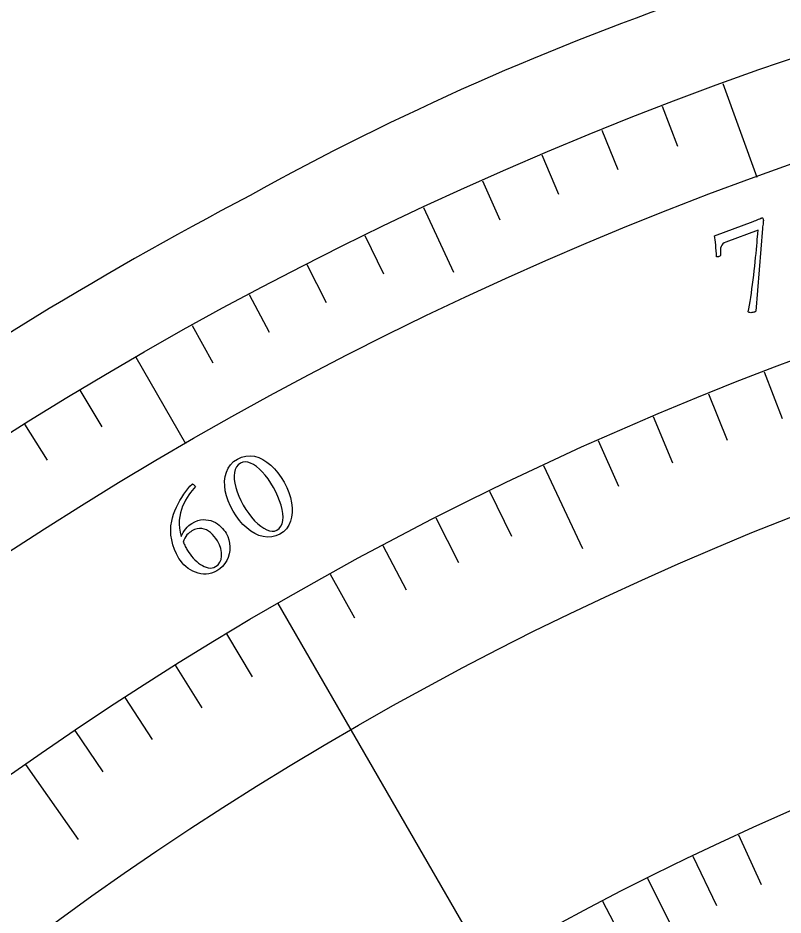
# Model space of a CAD drawing. Header units: millimetres. Extents: x -50 to 50, y -50 to 64.
# Drawn here: x -26.05 to -15.97, y 35.08 to 46.91 of the extents above; entities that cross this region are included whole.
import ezdxf

# ---------------------------------------------------------------- set-up
doc = ezdxf.new("R2010")
doc.units = ezdxf.units.MM
for name, color, linetype in [('CUT_OUTER', 1, 'Continuous'), ('ENGRAVE', 7, 'Continuous'), ('ENGRAVE_FINE', 8, 'Continuous'), ('TEXT', 5, 'Continuous')]:
    doc.layers.add(name, color=color, linetype=linetype)

msp = doc.modelspace()

# ---------------------------------------------------------------- linework, layer by layer
at = {"layer": 'CUT_OUTER'}
for centre, radius, start, end in [((-5.0409, 12.2017), 37.0139, 108.72505, 119.01322), ((1.2945, -1.5904), 52.1606, 117.75096, 125.38314)]:
    msp.add_arc(centre, radius, start, end, dxfattribs=at)
at = {"layer": 'ENGRAVE'}
for points in [[(-16.759, 46.0449), (-16.3101, 44.8116)], [(-20.7083, 44.4091), (-20.3121, 43.5594)], [(-24.5, 42.4352), (-23.8437, 41.2986)], [(-19.1235, 41.0104), (-18.6121, 39.9138)], [(-22.625, 39.1876), (-19.875, 34.4245)], [(-25.9543, 37.0666), (-25.2603, 36.0755)], [(-17.7536, 35.565), (-17.1641, 34.384)]]:
    msp.add_lwpolyline(points, dxfattribs=at)
for radius in [49, 49, 47.6875, 45.25, 45.25, 43.325, 39.75, 39.75, 37.65]:
    msp.add_circle((0, 0), radius, dxfattribs=at)
at = {"layer": 'ENGRAVE_FINE'}
for points in [[(-17.56, 45.7454), (-17.3584, 45.2203)], [(-18.3557, 45.432), (-18.145, 44.9105)], [(-19.1458, 45.1047), (-18.926, 44.587)], [(-19.9301, 44.7637), (-19.7013, 44.2499)], [(-21.4802, 44.0409), (-21.2336, 43.5353)], [(-22.2455, 43.6593), (-21.9902, 43.1581)], [(-23.0041, 43.2644), (-22.74, 42.7678)], [(-23.7557, 42.8564), (-23.483, 42.3644)], [(-16.2161, 42.2445), (-15.9796, 41.6284)], [(-25.2369, 42.0012), (-24.9472, 41.519)], [(-16.9509, 41.9551), (-16.7037, 41.3431)], [(-17.6806, 41.6528), (-17.4227, 41.0453)], [(-25.966, 41.5544), (-25.668, 41.0773)], [(-18.4048, 41.3379), (-18.1364, 40.735)], [(-19.8363, 40.6704), (-19.547, 40.0772)], [(-20.5431, 40.318), (-20.2434, 39.73)], [(-21.2436, 39.9534), (-20.9337, 39.3706)], [(-21.9376, 39.5765), (-21.6177, 38.9993)], [(-23.3055, 38.7868), (-22.9655, 38.2211)], [(-23.9788, 38.3742), (-23.6291, 37.8145)], [(-24.6449, 37.9498), (-24.2855, 37.3963)], [(-25.3035, 37.514), (-24.9344, 36.9668)], [(-16.555, 36.1386), (-16.2551, 35.484)], [(-17.1566, 35.8568), (-16.8458, 35.2074)], [(-18.3458, 35.2632), (-18.0135, 34.6245)]]:
    msp.add_lwpolyline(points, dxfattribs=at)
at = {"layer": 'TEXT'}
for points in [[(-16.3592, 44.2268), (-16.3425, 44.2331), (-16.3254, 44.24), (-16.3077, 44.2474), (-16.2894, 44.2554), (-16.2728, 44.2628), (-16.26, 44.2684), (-16.2509, 44.2723), (-16.2456, 44.2744), (-16.2407, 44.2751), (-16.2364, 44.2734), (-16.2327, 44.2694), (-16.2296, 44.2629), (-16.2272, 44.2533), (-16.2261, 44.2414), (-16.2264, 44.2272), (-16.228, 44.2106), (-16.2303, 44.1926), (-16.2326, 44.174), (-16.235, 44.1548), (-16.2373, 44.135), (-16.3266, 43.043), (-16.3287, 43.0397), (-16.3319, 43.0366), (-16.3361, 43.0339), (-16.3415, 43.0316), (-16.3514, 43.0284), (-16.3629, 43.0261), (-16.3758, 43.0245), (-16.3902, 43.0236), (-16.4038, 43.024), (-16.4141, 43.0259), (-16.4212, 43.0294), (-16.4251, 43.0345), (-16.4165, 43.0765), (-16.4081, 43.1222), (-16.3999, 43.1717), (-16.3918, 43.225), (-16.3839, 43.2809), (-16.3761, 43.3381), (-16.3684, 43.3968), (-16.3608, 43.4569), (-16.3534, 43.5173), (-16.3465, 43.5771), (-16.3399, 43.6362), (-16.3338, 43.6946), (-16.3281, 43.7514), (-16.3228, 43.8055), (-16.3178, 43.8569), (-16.3133, 43.9057), (-16.3092, 43.9507), (-16.3055, 43.9909), (-16.3022, 44.0265), (-16.2994, 44.0573), (-16.2971, 44.0821), (-16.2954, 44.0999), (-16.2944, 44.1106), (-16.2941, 44.1141), (-16.7194, 43.9546), (-16.742, 43.9439), (-16.7602, 43.9304), (-16.7739, 43.9143), (-16.7831, 43.8956), (-16.7889, 43.8734), (-16.7921, 43.8472), (-16.7927, 43.8168), (-16.7907, 43.7824), (-16.7909, 43.7772), (-16.7938, 43.7725), (-16.7992, 43.7682), (-16.8073, 43.7644), (-16.8103, 43.7635), (-16.8142, 43.7627), (-16.8191, 43.7621), (-16.8248, 43.7616), (-16.8306, 43.7613), (-16.8357, 43.7613), (-16.84, 43.7615), (-16.8436, 43.7621), (-16.8457, 43.8002), (-16.8482, 43.8384), (-16.8512, 43.8769), (-16.8546, 43.9156), (-16.8581, 43.9521), (-16.8615, 43.9843), (-16.8648, 44.012), (-16.868, 44.0352)], [(-23.1604, 41.0925), (-23.1049, 41.1181), (-23.049, 41.1328), (-22.9926, 41.1365), (-22.9358, 41.1293), (-22.8796, 41.1125), (-22.8249, 41.0874), (-22.7718, 41.0541), (-22.7202, 41.0125), (-22.671, 40.9642), (-22.6253, 40.9104), (-22.5831, 40.8513), (-22.5443, 40.7868), (-22.5103, 40.7195), (-22.4828, 40.6522), (-22.4617, 40.5849), (-22.447, 40.5175), (-22.4391, 40.4516), (-22.4387, 40.3888), (-22.4457, 40.3291), (-22.4601, 40.2725), (-22.4826, 40.2206), (-22.5138, 40.175), (-22.5538, 40.1357), (-22.6025, 40.1026), (-22.6547, 40.0788), (-22.7082, 40.0654), (-22.763, 40.0625), (-22.8192, 40.0701), (-22.8755, 40.0869), (-22.9306, 40.1116), (-22.9845, 40.1442), (-23.0372, 40.1848), (-23.0875, 40.2322), (-23.1345, 40.285), (-23.1779, 40.3433), (-23.2179, 40.4071), (-23.253, 40.4737), (-23.2815, 40.5406), (-23.3036, 40.6076), (-23.3192, 40.6749), (-23.3276, 40.7408), (-23.3282, 40.8038), (-23.3209, 40.8638), (-23.3058, 40.9208), (-23.2824, 40.9732), (-23.2504, 41.0193), (-23.2097, 41.059), (-23.1604, 41.0925)], [(-23.1205, 41.0403), (-23.15, 41.0188), (-23.1731, 40.9912), (-23.1896, 40.9575), (-23.1997, 40.9177), (-23.2037, 40.8732), (-23.2021, 40.8252), (-23.195, 40.7737), (-23.1823, 40.7188), (-23.1645, 40.6616), (-23.1419, 40.6036), (-23.1145, 40.5446), (-23.0824, 40.4846), (-23.0476, 40.4271), (-23.0109, 40.3738), (-22.9726, 40.3248), (-22.9325, 40.28), (-22.8919, 40.2404), (-22.8519, 40.2071), (-22.8125, 40.1801), (-22.7738, 40.1593), (-22.7366, 40.1458), (-22.7021, 40.1407), (-22.6701, 40.144), (-22.6407, 40.1557), (-22.6099, 40.1781), (-22.5863, 40.2065), (-22.57, 40.241), (-22.5608, 40.2814), (-22.5581, 40.3267), (-22.5611, 40.3754), (-22.5697, 40.4278), (-22.5841, 40.4836), (-22.6033, 40.5416), (-22.6265, 40.6001), (-22.6538, 40.6592), (-22.6852, 40.7189), (-22.7197, 40.7773), (-22.7556, 40.8309), (-22.7929, 40.8797), (-22.8316, 40.9237), (-22.8709, 40.9622), (-22.9098, 40.9944), (-22.9484, 41.0202), (-22.9867, 41.0398), (-23.0236, 41.0522), (-23.0582, 41.0564), (-23.0905, 41.0524), (-23.1205, 41.0403)], [(-23.7612, 40.2453), (-23.7217, 40.2661), (-23.6833, 40.2813), (-23.646, 40.2908), (-23.6097, 40.2946), (-23.5747, 40.2938), (-23.5413, 40.2894), (-23.5094, 40.2812), (-23.4792, 40.2694), (-23.4506, 40.2548), (-23.424, 40.2383), (-23.3993, 40.2199), (-23.3766, 40.1996), (-23.356, 40.1784), (-23.338, 40.1575), (-23.3224, 40.1368), (-23.3094, 40.1164), (-23.2879, 40.0734), (-23.2724, 40.029), (-23.2629, 39.983), (-23.2594, 39.9354), (-23.2616, 39.8879), (-23.2693, 39.8418), (-23.2826, 39.7972), (-23.3013, 39.7541), (-23.3254, 39.7138), (-23.355, 39.6777), (-23.39, 39.6459), (-23.4305, 39.6182), (-23.4647, 39.6005), (-23.4996, 39.5875), (-23.535, 39.5793), (-23.5711, 39.5757), (-23.6072, 39.5764), (-23.6427, 39.5806), (-23.6777, 39.5884), (-23.7121, 39.5999), (-23.7456, 39.6145), (-23.7777, 39.6319), (-23.8085, 39.6521), (-23.838, 39.675), (-23.8655, 39.7), (-23.8903, 39.7266), (-23.9124, 39.7545), (-23.9319, 39.784), (-23.9641, 39.8427), (-23.9906, 39.9026), (-24.0115, 39.9638), (-24.0267, 40.0263), (-24.036, 40.089), (-24.039, 40.1511), (-24.0356, 40.2125), (-24.0258, 40.2731), (-24.0145, 40.319), (-24.0004, 40.365), (-23.9836, 40.411), (-23.9638, 40.4571), (-23.942, 40.5024), (-23.9186, 40.5462), (-23.8938, 40.5885), (-23.8674, 40.6293), (-23.8403, 40.6676), (-23.8128, 40.7027), (-23.7852, 40.7344), (-23.7573, 40.7628), (-23.7515, 40.7647), (-23.7455, 40.7637), (-23.7392, 40.7599), (-23.7325, 40.7532), (-23.7263, 40.7457), (-23.7212, 40.7392), (-23.7172, 40.7337), (-23.7143, 40.7293), (-23.7348, 40.7059), (-23.7559, 40.6799), (-23.7779, 40.6514), (-23.8005, 40.6204), (-23.8229, 40.5868), (-23.844, 40.5509), (-23.8637, 40.5126), (-23.8821, 40.4718), (-23.8982, 40.4288), (-23.9108, 40.3838), (-23.9201, 40.3366), (-23.9259, 40.2874), (-23.9274, 40.2361), (-23.9237, 40.1829), (-23.9147, 40.1276), (-23.9005, 40.0702), (-23.8888, 40.098), (-23.8748, 40.1247), (-23.8585, 40.1502), (-23.8399, 40.1746), (-23.8202, 40.1969), (-23.8005, 40.2161), (-23.7808, 40.2322), (-23.7612, 40.2453)], [(-23.8732, 39.9961), (-23.8672, 39.9827), (-23.8609, 39.9692), (-23.8542, 39.9557), (-23.8473, 39.9421), (-23.8401, 39.9285), (-23.8327, 39.915), (-23.8251, 39.9017), (-23.8174, 39.8884), (-23.8012, 39.863), (-23.7834, 39.8377), (-23.7639, 39.8127), (-23.7426, 39.7879), (-23.7201, 39.7641), (-23.6967, 39.7422), (-23.6725, 39.7221), (-23.6474, 39.7038), (-23.6218, 39.6879), (-23.5961, 39.6752), (-23.5702, 39.6655), (-23.5443, 39.6589), (-23.5188, 39.6561), (-23.4941, 39.658), (-23.4704, 39.6643), (-23.4476, 39.6753), (-23.4154, 39.7), (-23.3915, 39.7314), (-23.376, 39.7694), (-23.3687, 39.814), (-23.3697, 39.8624), (-23.379, 39.9116), (-23.3966, 39.9617), (-23.4225, 40.0128), (-23.4426, 40.0442), (-23.4644, 40.073), (-23.4879, 40.0993), (-23.5133, 40.1229), (-23.5401, 40.143), (-23.5682, 40.1588), (-23.5975, 40.1701), (-23.6281, 40.177), (-23.6597, 40.1786), (-23.6921, 40.1739), (-23.7253, 40.1629), (-23.7593, 40.1457), (-23.7758, 40.1351), (-23.7924, 40.1227), (-23.8092, 40.1085), (-23.826, 40.0925), (-23.8417, 40.0738), (-23.8547, 40.0515), (-23.8652, 40.0256), (-23.8732, 39.9961)]]:
    msp.add_lwpolyline(points, close=True, dxfattribs=at)

doc.saveas('drawing.dxf')
